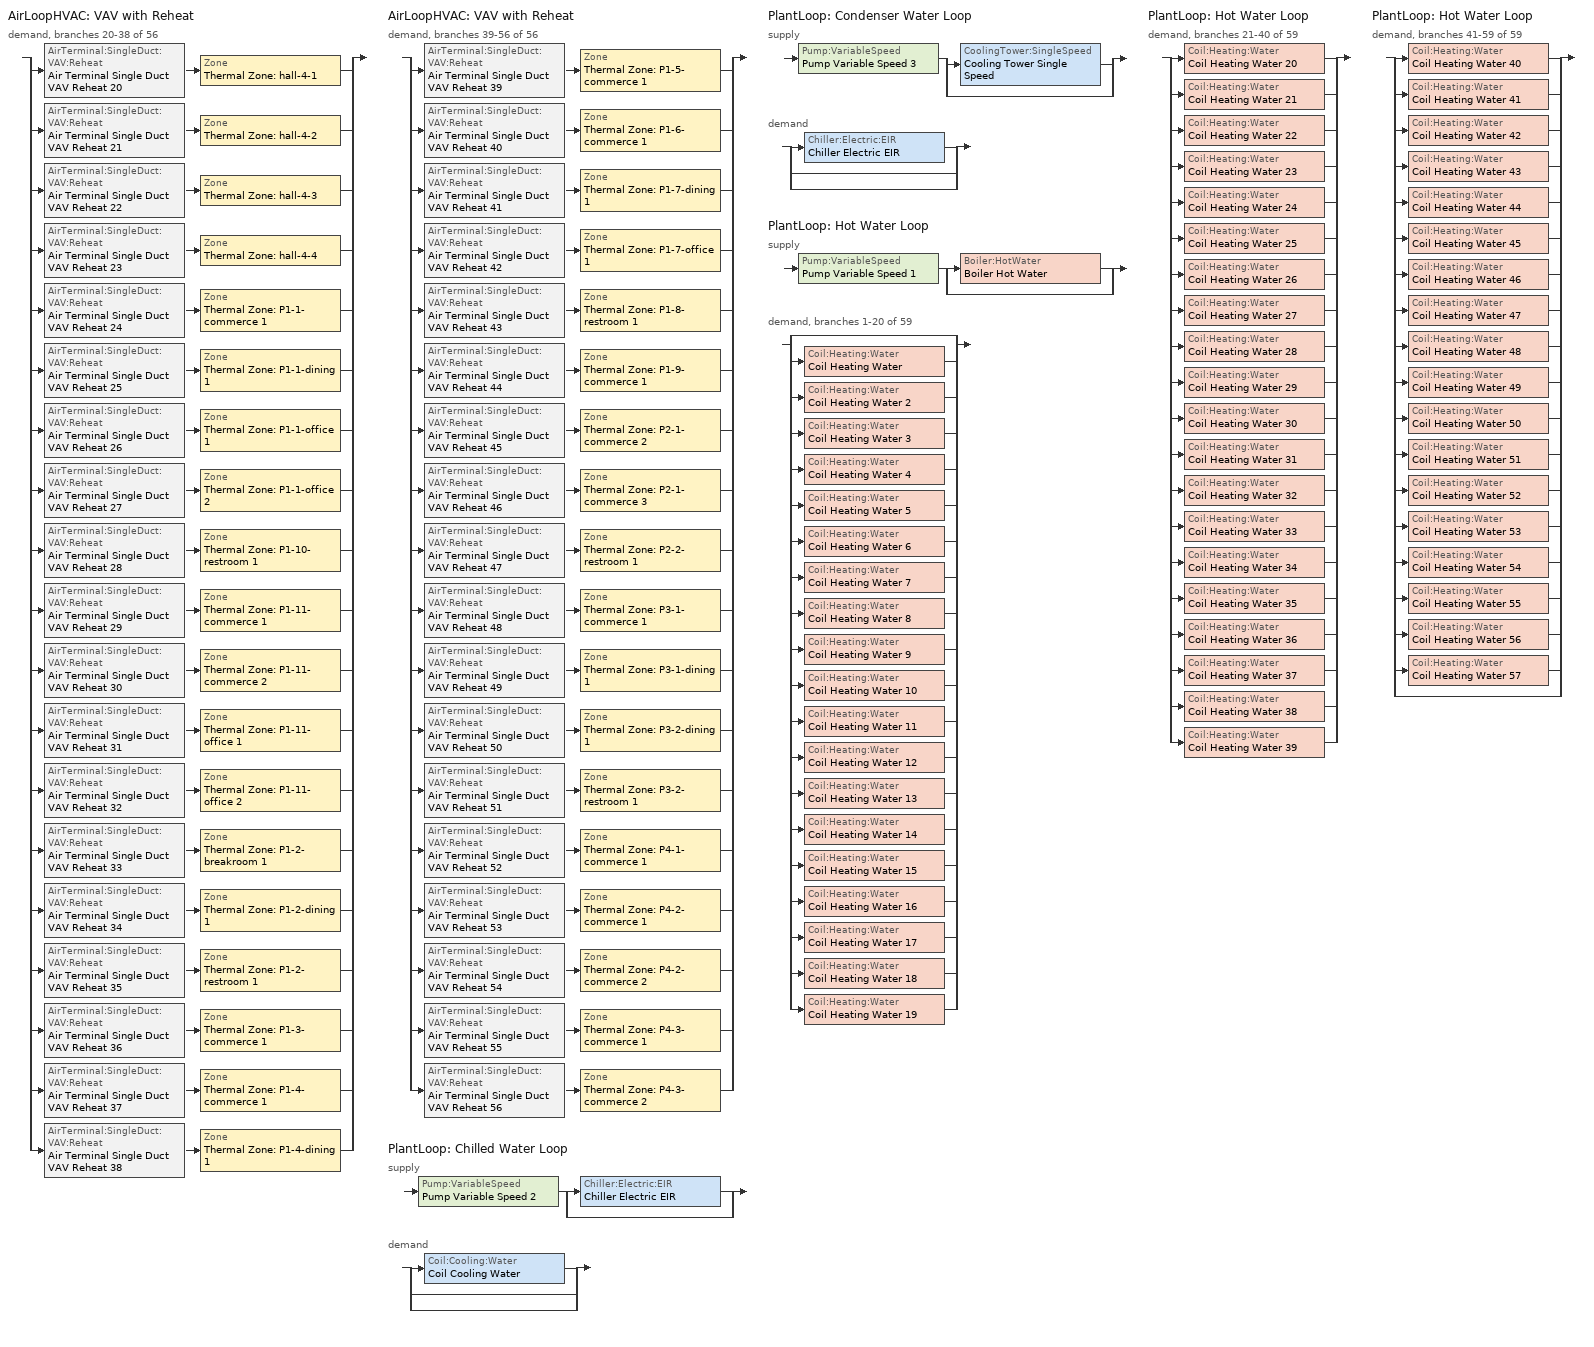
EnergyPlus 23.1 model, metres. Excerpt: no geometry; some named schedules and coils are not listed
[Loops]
AirLoopHVAC 'VAV with Reheat'
 demand, branches 20-38 of 56: split
  | AirTerminal:SingleDuct:VAV:Reheat 'Air Terminal Single Duct VAV Reheat 20' > Zone 'Thermal Zone: hall-4-1'
  | AirTerminal:SingleDuct:VAV:Reheat 'Air Terminal Single Duct VAV Reheat 21' > Zone 'Thermal Zone: hall-4-2'
  | AirTerminal:SingleDuct:VAV:Reheat 'Air Terminal Single Duct VAV Reheat 22' > Zone 'Thermal Zone: hall-4-3'
  | AirTerminal:SingleDuct:VAV:Reheat 'Air Terminal Single Duct VAV Reheat 23' > Zone 'Thermal Zone: hall-4-4'
  | AirTerminal:SingleDuct:VAV:Reheat 'Air Terminal Single Duct VAV Reheat 24' > Zone 'Thermal Zone: P1-1-commerce 1'
  | AirTerminal:SingleDuct:VAV:Reheat 'Air Terminal Single Duct VAV Reheat 25' > Zone 'Thermal Zone: P1-1-dining 1'
  | AirTerminal:SingleDuct:VAV:Reheat 'Air Terminal Single Duct VAV Reheat 26' > Zone 'Thermal Zone: P1-1-office 1'
  | AirTerminal:SingleDuct:VAV:Reheat 'Air Terminal Single Duct VAV Reheat 27' > Zone 'Thermal Zone: P1-1-office 2'
  | AirTerminal:SingleDuct:VAV:Reheat 'Air Terminal Single Duct VAV Reheat 28' > Zone 'Thermal Zone: P1-10-restroom 1'
  | AirTerminal:SingleDuct:VAV:Reheat 'Air Terminal Single Duct VAV Reheat 29' > Zone 'Thermal Zone: P1-11-commerce 1'
  | AirTerminal:SingleDuct:VAV:Reheat 'Air Terminal Single Duct VAV Reheat 30' > Zone 'Thermal Zone: P1-11-commerce 2'
  | AirTerminal:SingleDuct:VAV:Reheat 'Air Terminal Single Duct VAV Reheat 31' > Zone 'Thermal Zone: P1-11-office 1'
  | AirTerminal:SingleDuct:VAV:Reheat 'Air Terminal Single Duct VAV Reheat 32' > Zone 'Thermal Zone: P1-11-office 2'
  | AirTerminal:SingleDuct:VAV:Reheat 'Air Terminal Single Duct VAV Reheat 33' > Zone 'Thermal Zone: P1-2-breakroom 1'
  | AirTerminal:SingleDuct:VAV:Reheat 'Air Terminal Single Duct VAV Reheat 34' > Zone 'Thermal Zone: P1-2-dining 1'
  | AirTerminal:SingleDuct:VAV:Reheat 'Air Terminal Single Duct VAV Reheat 35' > Zone 'Thermal Zone: P1-2-restroom 1'
  | AirTerminal:SingleDuct:VAV:Reheat 'Air Terminal Single Duct VAV Reheat 36' > Zone 'Thermal Zone: P1-3-commerce 1'
  | AirTerminal:SingleDuct:VAV:Reheat 'Air Terminal Single Duct VAV Reheat 37' > Zone 'Thermal Zone: P1-4-commerce 1'
  | AirTerminal:SingleDuct:VAV:Reheat 'Air Terminal Single Duct VAV Reheat 38' > Zone 'Thermal Zone: P1-4-dining 1'
AirLoopHVAC 'VAV with Reheat'
 demand, branches 39-56 of 56: split
  | AirTerminal:SingleDuct:VAV:Reheat 'Air Terminal Single Duct VAV Reheat 39' > Zone 'Thermal Zone: P1-5-commerce 1'
  | AirTerminal:SingleDuct:VAV:Reheat 'Air Terminal Single Duct VAV Reheat 40' > Zone 'Thermal Zone: P1-6-commerce 1'
  | AirTerminal:SingleDuct:VAV:Reheat 'Air Terminal Single Duct VAV Reheat 41' > Zone 'Thermal Zone: P1-7-dining 1'
  | AirTerminal:SingleDuct:VAV:Reheat 'Air Terminal Single Duct VAV Reheat 42' > Zone 'Thermal Zone: P1-7-office 1'
  | AirTerminal:SingleDuct:VAV:Reheat 'Air Terminal Single Duct VAV Reheat 43' > Zone 'Thermal Zone: P1-8-restroom 1'
  | AirTerminal:SingleDuct:VAV:Reheat 'Air Terminal Single Duct VAV Reheat 44' > Zone 'Thermal Zone: P1-9-commerce 1'
  | AirTerminal:SingleDuct:VAV:Reheat 'Air Terminal Single Duct VAV Reheat 45' > Zone 'Thermal Zone: P2-1-commerce 2'
  | AirTerminal:SingleDuct:VAV:Reheat 'Air Terminal Single Duct VAV Reheat 46' > Zone 'Thermal Zone: P2-1-commerce 3'
  | AirTerminal:SingleDuct:VAV:Reheat 'Air Terminal Single Duct VAV Reheat 47' > Zone 'Thermal Zone: P2-2-restroom 1'
  | AirTerminal:SingleDuct:VAV:Reheat 'Air Terminal Single Duct VAV Reheat 48' > Zone 'Thermal Zone: P3-1-commerce 1'
  | AirTerminal:SingleDuct:VAV:Reheat 'Air Terminal Single Duct VAV Reheat 49' > Zone 'Thermal Zone: P3-1-dining 1'
  | AirTerminal:SingleDuct:VAV:Reheat 'Air Terminal Single Duct VAV Reheat 50' > Zone 'Thermal Zone: P3-2-dining 1'
  | AirTerminal:SingleDuct:VAV:Reheat 'Air Terminal Single Duct VAV Reheat 51' > Zone 'Thermal Zone: P3-2-restroom 1'
  | AirTerminal:SingleDuct:VAV:Reheat 'Air Terminal Single Duct VAV Reheat 52' > Zone 'Thermal Zone: P4-1-commerce 1'
  | AirTerminal:SingleDuct:VAV:Reheat 'Air Terminal Single Duct VAV Reheat 53' > Zone 'Thermal Zone: P4-2-commerce 1'
  | AirTerminal:SingleDuct:VAV:Reheat 'Air Terminal Single Duct VAV Reheat 54' > Zone 'Thermal Zone: P4-2-commerce 2'
  | AirTerminal:SingleDuct:VAV:Reheat 'Air Terminal Single Duct VAV Reheat 55' > Zone 'Thermal Zone: P4-3-commerce 1'
  | AirTerminal:SingleDuct:VAV:Reheat 'Air Terminal Single Duct VAV Reheat 56' > Zone 'Thermal Zone: P4-3-commerce 2'
PlantLoop 'Chilled Water Loop'
 supply: Pump:VariableSpeed 'Pump Variable Speed 2' > split
  | Chiller:Electric:EIR 'Chiller Electric EIR'
  | bypass
 demand: split
  | Coil:Cooling:Water 'Coil Cooling Water'
  | bypass
  | bypass
PlantLoop 'Condenser Water Loop'
 supply: Pump:VariableSpeed 'Pump Variable Speed 3' > split
  | CoolingTower:SingleSpeed 'Cooling Tower Single Speed'
  | bypass
 demand: split
  | Chiller:Electric:EIR 'Chiller Electric EIR'
  | bypass
  | bypass
PlantLoop 'Hot Water Loop'
 supply: Pump:VariableSpeed 'Pump Variable Speed 1' > split
  | Boiler:HotWater 'Boiler Hot Water'
  | bypass
 demand, branches 1-20 of 59: split
  | bypass
  | Coil:Heating:Water 'Coil Heating Water'
  | Coil:Heating:Water 'Coil Heating Water 2'
  | Coil:Heating:Water 'Coil Heating Water 3'
  | Coil:Heating:Water 'Coil Heating Water 4'
  | Coil:Heating:Water 'Coil Heating Water 5'
  | Coil:Heating:Water 'Coil Heating Water 6'
  | Coil:Heating:Water 'Coil Heating Water 7'
  | Coil:Heating:Water 'Coil Heating Water 8'
  | Coil:Heating:Water 'Coil Heating Water 9'
  | Coil:Heating:Water 'Coil Heating Water 10'
  | Coil:Heating:Water 'Coil Heating Water 11'
  | Coil:Heating:Water 'Coil Heating Water 12'
  | Coil:Heating:Water 'Coil Heating Water 13'
  | Coil:Heating:Water 'Coil Heating Water 14'
  | Coil:Heating:Water 'Coil Heating Water 15'
  | Coil:Heating:Water 'Coil Heating Water 16'
  | Coil:Heating:Water 'Coil Heating Water 17'
  | Coil:Heating:Water 'Coil Heating Water 18'
  | Coil:Heating:Water 'Coil Heating Water 19'
PlantLoop 'Hot Water Loop'
 demand, branches 21-40 of 59: split
  | Coil:Heating:Water 'Coil Heating Water 20'
  | Coil:Heating:Water 'Coil Heating Water 21'
  | Coil:Heating:Water 'Coil Heating Water 22'
  | Coil:Heating:Water 'Coil Heating Water 23'
  | Coil:Heating:Water 'Coil Heating Water 24'
  | Coil:Heating:Water 'Coil Heating Water 25'
  | Coil:Heating:Water 'Coil Heating Water 26'
  | Coil:Heating:Water 'Coil Heating Water 27'
  | Coil:Heating:Water 'Coil Heating Water 28'
  | Coil:Heating:Water 'Coil Heating Water 29'
  | Coil:Heating:Water 'Coil Heating Water 30'
  | Coil:Heating:Water 'Coil Heating Water 31'
  | Coil:Heating:Water 'Coil Heating Water 32'
  | Coil:Heating:Water 'Coil Heating Water 33'
  | Coil:Heating:Water 'Coil Heating Water 34'
  | Coil:Heating:Water 'Coil Heating Water 35'
  | Coil:Heating:Water 'Coil Heating Water 36'
  | Coil:Heating:Water 'Coil Heating Water 37'
  | Coil:Heating:Water 'Coil Heating Water 38'
  | Coil:Heating:Water 'Coil Heating Water 39'
PlantLoop 'Hot Water Loop'
 demand, branches 41-59 of 59: split
  | Coil:Heating:Water 'Coil Heating Water 40'
  | Coil:Heating:Water 'Coil Heating Water 41'
  | Coil:Heating:Water 'Coil Heating Water 42'
  | Coil:Heating:Water 'Coil Heating Water 43'
  | Coil:Heating:Water 'Coil Heating Water 44'
  | Coil:Heating:Water 'Coil Heating Water 45'
  | Coil:Heating:Water 'Coil Heating Water 46'
  | Coil:Heating:Water 'Coil Heating Water 47'
  | Coil:Heating:Water 'Coil Heating Water 48'
  | Coil:Heating:Water 'Coil Heating Water 49'
  | Coil:Heating:Water 'Coil Heating Water 50'
  | Coil:Heating:Water 'Coil Heating Water 51'
  | Coil:Heating:Water 'Coil Heating Water 52'
  | Coil:Heating:Water 'Coil Heating Water 53'
  | Coil:Heating:Water 'Coil Heating Water 54'
  | Coil:Heating:Water 'Coil Heating Water 55'
  | Coil:Heating:Water 'Coil Heating Water 56'
  | Coil:Heating:Water 'Coil Heating Water 57'
  | bypass
[AirTerminal:SingleDuct:VAV:Reheat] Availability schedule=Always On Discrete; Constant minimum air flow fraction=0.3; Convergence tolerance=0.001; Damper heating action=Normal; Fixed minimum air flow rate=0; Maximum air flow rate=Autosize; Maximum flow fraction during reheat=Autosize; Maximum flow per zone floor area during reheat=Autosize; Maximum hot water or steam flow rate=Autosize; Maximum reheat air temperature=35; Minimum hot water or steam flow rate=0; Zone minimum air flow input method=Constant
Name | Reheat coil
Air Terminal Single Duct VAV Reheat 20 | Coil Heating Water 21
Air Terminal Single Duct VAV Reheat 21 | Coil Heating Water 22
Air Terminal Single Duct VAV Reheat 22 | Coil Heating Water 23
Air Terminal Single Duct VAV Reheat 23 | Coil Heating Water 24
Air Terminal Single Duct VAV Reheat 24 | Coil Heating Water 25
Air Terminal Single Duct VAV Reheat 25 | Coil Heating Water 26
Air Terminal Single Duct VAV Reheat 26 | Coil Heating Water 27
Air Terminal Single Duct VAV Reheat 27 | Coil Heating Water 28
Air Terminal Single Duct VAV Reheat 28 | Coil Heating Water 29
Air Terminal Single Duct VAV Reheat 29 | Coil Heating Water 30
Air Terminal Single Duct VAV Reheat 30 | Coil Heating Water 31
Air Terminal Single Duct VAV Reheat 31 | Coil Heating Water 32
Air Terminal Single Duct VAV Reheat 32 | Coil Heating Water 33
Air Terminal Single Duct VAV Reheat 33 | Coil Heating Water 34
Air Terminal Single Duct VAV Reheat 34 | Coil Heating Water 35
Air Terminal Single Duct VAV Reheat 35 | Coil Heating Water 36
Air Terminal Single Duct VAV Reheat 36 | Coil Heating Water 37
Air Terminal Single Duct VAV Reheat 37 | Coil Heating Water 38
Air Terminal Single Duct VAV Reheat 38 | Coil Heating Water 39
Air Terminal Single Duct VAV Reheat 39 | Coil Heating Water 40
Air Terminal Single Duct VAV Reheat 40 | Coil Heating Water 41
Air Terminal Single Duct VAV Reheat 41 | Coil Heating Water 42
Air Terminal Single Duct VAV Reheat 42 | Coil Heating Water 43
Air Terminal Single Duct VAV Reheat 43 | Coil Heating Water 44
Air Terminal Single Duct VAV Reheat 44 | Coil Heating Water 45
Air Terminal Single Duct VAV Reheat 45 | Coil Heating Water 46
Air Terminal Single Duct VAV Reheat 46 | Coil Heating Water 47
Air Terminal Single Duct VAV Reheat 47 | Coil Heating Water 48
Air Terminal Single Duct VAV Reheat 48 | Coil Heating Water 49
Air Terminal Single Duct VAV Reheat 49 | Coil Heating Water 50
Air Terminal Single Duct VAV Reheat 50 | Coil Heating Water 51
Air Terminal Single Duct VAV Reheat 51 | Coil Heating Water 52
Air Terminal Single Duct VAV Reheat 52 | Coil Heating Water 53
Air Terminal Single Duct VAV Reheat 53 | Coil Heating Water 54
Air Terminal Single Duct VAV Reheat 54 | Coil Heating Water 55
Air Terminal Single Duct VAV Reheat 55 | Coil Heating Water 56
Air Terminal Single Duct VAV Reheat 56 | Coil Heating Water 57
[Boiler:HotWater]
Boiler Hot Water: Boiler flow mode=ConstantFlow; Design water flow rate=Autosize; Efficiency curve temperature evaluation variable=LeavingBoiler; End use subcategory=General; Fuel type=Electricity; Maximum part load ratio=1; Minimum part load ratio=0; Nominal capacity=Autosize; Nominal thermal efficiency=0.8; Normalized boiler efficiency curve=Boiler Efficiency; Optimum part load ratio=1; Parasitic electric load=0; Sizing factor=1; Water outlet upper temperature limit=99
[Chiller:Electric:EIR]
Chiller Electric EIR: Basin heater capacity=0; Basin heater setpoint temperature=10; Chiller flow mode=NotModulated; Condenser fan power ratio=0; Condenser heat recovery relative capacity fraction=1; Condenser type=WaterCooled; Cooling capacity function of temperature curve=Curve Biquadratic 1; Electric input to cooling output ratio function of part load ratio curve=Curve Quadratic 1; Electric input to cooling output ratio function of temperature curve=Curve Biquadratic 2; End use subcategory=General; Fraction of compressor electric consumption rejected by condenser=1; Leaving chilled water lower temperature limit=2; Maximum part load ratio=1; Minimum part load ratio=0.1; Minimum unloading ratio=0.2; Optimum part load ratio=1; Reference capacity=Autosize; Reference chilled water flow rate=Autosize; Reference condenser fluid flow rate=Autosize; Reference cop=5.5; Reference entering condenser fluid temperature=29.4; Reference leaving chilled water temperature=6.67; Sizing factor=1
[Coil:Heating:Water] Availability schedule=Always On Discrete; Maximum water flow rate=Autosize; Performance input method=UFactorTimesAreaAndDesignWaterFlowRate; Rated capacity=Autosize; Rated inlet air temperature=16.6; Rated inlet water temperature=82.2; Rated outlet air temperature=32.2; Rated outlet water temperature=71.1; Rated ratio for air and water convection=0.5; U factor times area value=Autosize
Coil Heating Water 2; Coil Heating Water 3; Coil Heating Water 4; Coil Heating Water 5; Coil Heating Water 6; Coil Heating Water 7; Coil Heating Water 8; Coil Heating Water 9; Coil Heating Water 10; Coil Heating Water 11; Coil Heating Water 12; Coil Heating Water 13; Coil Heating Water 14; Coil Heating Water 15; Coil Heating Water 16; Coil Heating Water 17; Coil Heating Water 18; Coil Heating Water 19; Coil Heating Water 20; Coil Heating Water 21; Coil Heating Water 22; Coil Heating Water 23; Coil Heating Water 24; Coil Heating Water 25; Coil Heating Water 26; Coil Heating Water 27; Coil Heating Water 28; Coil Heating Water 29; Coil Heating Water 30; Coil Heating Water 31; Coil Heating Water 32; Coil Heating Water 33; Coil Heating Water 34; Coil Heating Water 35; Coil Heating Water 36; Coil Heating Water 37; Coil Heating Water 38; Coil Heating Water 39; Coil Heating Water 40; Coil Heating Water 41; Coil Heating Water 42; Coil Heating Water 43; Coil Heating Water 44; Coil Heating Water 45; Coil Heating Water 46; Coil Heating Water 47; Coil Heating Water 48; Coil Heating Water 49; Coil Heating Water 50; Coil Heating Water 51; Coil Heating Water 52; Coil Heating Water 53; Coil Heating Water 54; Coil Heating Water 55; Coil Heating Water 56; Coil Heating Water 57
[CoolingTower:SingleSpeed]
Cooling Tower Single Speed: Basin heater capacity=0; Basin heater setpoint temperature=2; Blowdown calculation mode=ConcentrationRatio; Blowdown concentration ratio=3; Capacity control=FanCycling; Cell control=MinimalCell; Cell maximum water flow rate fraction=2.5; Cell minimum water flow rate fraction=0.33; Design air flow rate=Autosize; Design approach temperature=Autosize; Design fan power=Autosize; Design inlet air dry bulb temperature=35; Design inlet air wet bulb temperature=25.6; Design range temperature=Autosize; Design u factor times area value=Autosize; Design water flow rate=Autosize; Drift loss percent=0.008; End use subcategory=General; Evaporation loss factor=0.2; Evaporation loss mode=LossFactor; Free convection capacity=0; Free convection nominal capacity sizing factor=0.1; Free convection regime air flow rate=Autocalculate; Free convection regime air flow rate sizing factor=0.1; Free convection regime u factor times area value=Autocalculate; Free convection u factor times area value sizing factor=0.1; Heat rejection capacity and nominal capacity sizing ratio=1.25; Number of cells=1; Performance input method=UFactorTimesAreaAndDesignWaterFlowRate; Sizing factor=1
[DesignSpecification:OutdoorAir] Outdoor air flow air changes per hour=0; Outdoor air flow per zone=0; Outdoor air method=Sum
Name | Outdoor air flow per person | Outdoor air flow per zone floor area
189.1-2009 - Office - ClosedOffice - CZ4-8 Ventilation; 189.1-2009 - Office - WholeBuilding - Lg Office - CZ4-8 Ventilation | 0.00943895 | 0
189.1-2009 - Office - Restroom - CZ4-8 Ventilation | 0 | 0.0048768
Office Dining Ventilation | 0.00707921 | 0
Retail Retail Ventilation | 0 | 0.001524
[DesignSpecification:OutdoorAir:SpaceList]
Name | Space design specification outdoor air object name 1 | Space name 1
Thermal Zone: P1-1-commerce 1 DSOA Space List | Retail Retail Ventilation | P1-1-commerce 1
Thermal Zone: P1-1-dining 1 DSOA Space List | Office Dining Ventilation | P1-1-dining 1
Thermal Zone: P1-1-office 1 DSOA Space List | 189.1-2009 - Office - ClosedOffice - CZ4-8 Ventilation | P1-1-office 1
Thermal Zone: P1-1-office 2 DSOA Space List | 189.1-2009 - Office - ClosedOffice - CZ4-8 Ventilation | P1-1-office 2
Thermal Zone: P1-2-breakroom 1 DSOA Space List | 189.1-2009 - Office - WholeBuilding - Lg Office - CZ4-8 Ventilation | P1-2-breakroom 1
Thermal Zone: P1-2-dining 1 DSOA Space List | Office Dining Ventilation | P1-2-dining 1
Thermal Zone: P1-2-restroom 1 DSOA Space List | 189.1-2009 - Office - Restroom - CZ4-8 Ventilation | P1-2-restroom 1
Thermal Zone: P1-3-commerce 1 DSOA Space List | Retail Retail Ventilation | P1-3-commerce 1
Thermal Zone: P1-4-commerce 1 DSOA Space List | Retail Retail Ventilation | P1-4-commerce 1
Thermal Zone: P1-4-dining 1 DSOA Space List | Office Dining Ventilation | P1-4-dining 1
Thermal Zone: P1-5-commerce 1 DSOA Space List | Retail Retail Ventilation | P1-5-commerce 1
Thermal Zone: P1-6-commerce 1 DSOA Space List | Retail Retail Ventilation | P1-6-commerce 1
Thermal Zone: P1-7-dining 1 DSOA Space List | Office Dining Ventilation | P1-7-dining 1
Thermal Zone: P1-7-office 1 DSOA Space List | 189.1-2009 - Office - ClosedOffice - CZ4-8 Ventilation | P1-7-office 1
Thermal Zone: P1-8-restroom 1 DSOA Space List | 189.1-2009 - Office - Restroom - CZ4-8 Ventilation | P1-8-restroom 1
Thermal Zone: P1-9-commerce 1 DSOA Space List | Retail Retail Ventilation | P1-9-commerce 1
Thermal Zone: P1-10-restroom 1 DSOA Space List | 189.1-2009 - Office - Restroom - CZ4-8 Ventilation | P1-10-restroom 1
Thermal Zone: P1-11-commerce 1 DSOA Space List | Retail Retail Ventilation | P1-11-commerce 1
Thermal Zone: P1-11-commerce 2 DSOA Space List | Retail Retail Ventilation | P1-11-commerce 2
Thermal Zone: P1-11-office 1 DSOA Space List | 189.1-2009 - Office - ClosedOffice - CZ4-8 Ventilation | P1-11-office 1
Thermal Zone: P1-11-office 2 DSOA Space List | 189.1-2009 - Office - ClosedOffice - CZ4-8 Ventilation | P1-11-office 2
Thermal Zone: P2-1-commerce 2 DSOA Space List | Retail Retail Ventilation | P2-1-commerce 2
Thermal Zone: P2-1-commerce 3 DSOA Space List | Retail Retail Ventilation | P2-1-commerce 3
Thermal Zone: P2-2-restroom 1 DSOA Space List | 189.1-2009 - Office - Restroom - CZ4-8 Ventilation | P2-2-restroom 1
Thermal Zone: P3-1-commerce 1 DSOA Space List | Retail Retail Ventilation | P3-1-commerce 1
Thermal Zone: P3-1-dining 1 DSOA Space List | Office Dining Ventilation | P3-1-dining 1
Thermal Zone: P3-2-dining 1 DSOA Space List | Office Dining Ventilation | P3-2-dining 1
Thermal Zone: P3-2-restroom 1 DSOA Space List | 189.1-2009 - Office - Restroom - CZ4-8 Ventilation | P3-2-restroom 1
Thermal Zone: P4-1-commerce 1 DSOA Space List | Retail Retail Ventilation | P4-1-commerce 1
Thermal Zone: P4-2-commerce 1 DSOA Space List | Retail Retail Ventilation | P4-2-commerce 1
Thermal Zone: P4-2-commerce 2 DSOA Space List | Retail Retail Ventilation | P4-2-commerce 2
Thermal Zone: P4-3-commerce 1 DSOA Space List | Retail Retail Ventilation | P4-3-commerce 1
Thermal Zone: P4-3-commerce 2 DSOA Space List | Retail Retail Ventilation | P4-3-commerce 2
Thermal Zone: hall-4-1 DSOA Space List | 189.1-2009 - Office - WholeBuilding - Lg Office - CZ4-8 Ventilation | hall-4-1
Thermal Zone: hall-4-2 DSOA Space List | 189.1-2009 - Office - WholeBuilding - Lg Office - CZ4-8 Ventilation | hall-4-2
Thermal Zone: hall-4-3 DSOA Space List | 189.1-2009 - Office - WholeBuilding - Lg Office - CZ4-8 Ventilation | hall-4-3
Thermal Zone: hall-4-4 DSOA Space List | 189.1-2009 - Office - WholeBuilding - Lg Office - CZ4-8 Ventilation | hall-4-4
[DesignSpecification:ZoneAirDistribution] Minimum zone ventilation efficiency=0.8; Zone air distribution effectiveness in cooling mode=0.8; Zone air distribution effectiveness in heating mode=0.8; Zone secondary recirculation fraction=0
Thermal Zone: P1-1-commerce 1 Design Spec Zone Air Dist; Thermal Zone: P1-1-dining 1 Design Spec Zone Air Dist; Thermal Zone: P1-1-office 1 Design Spec Zone Air Dist; Thermal Zone: P1-1-office 2 Design Spec Zone Air Dist; Thermal Zone: P1-2-breakroom 1 Design Spec Zone Air Dist; Thermal Zone: P1-2-dining 1 Design Spec Zone Air Dist; Thermal Zone: P1-2-restroom 1 Design Spec Zone Air Dist; Thermal Zone: P1-3-commerce 1 Design Spec Zone Air Dist; Thermal Zone: P1-4-commerce 1 Design Spec Zone Air Dist; Thermal Zone: P1-4-dining 1 Design Spec Zone Air Dist; Thermal Zone: P1-5-commerce 1 Design Spec Zone Air Dist; Thermal Zone: P1-6-commerce 1 Design Spec Zone Air Dist; Thermal Zone: P1-7-dining 1 Design Spec Zone Air Dist; Thermal Zone: P1-7-office 1 Design Spec Zone Air Dist; Thermal Zone: P1-8-restroom 1 Design Spec Zone Air Dist; Thermal Zone: P1-9-commerce 1 Design Spec Zone Air Dist; Thermal Zone: P1-10-restroom 1 Design Spec Zone Air Dist; Thermal Zone: P1-11-commerce 1 Design Spec Zone Air Dist; Thermal Zone: P1-11-commerce 2 Design Spec Zone Air Dist; Thermal Zone: P1-11-office 1 Design Spec Zone Air Dist; Thermal Zone: P1-11-office 2 Design Spec Zone Air Dist; Thermal Zone: P2-1-commerce 2 Design Spec Zone Air Dist; Thermal Zone: P2-1-commerce 3 Design Spec Zone Air Dist; Thermal Zone: P2-2-restroom 1 Design Spec Zone Air Dist; Thermal Zone: P3-1-commerce 1 Design Spec Zone Air Dist; Thermal Zone: P3-1-dining 1 Design Spec Zone Air Dist; Thermal Zone: P3-2-dining 1 Design Spec Zone Air Dist; Thermal Zone: P3-2-restroom 1 Design Spec Zone Air Dist; Thermal Zone: P4-1-commerce 1 Design Spec Zone Air Dist; Thermal Zone: P4-2-commerce 1 Design Spec Zone Air Dist; Thermal Zone: P4-2-commerce 2 Design Spec Zone Air Dist; Thermal Zone: P4-3-commerce 1 Design Spec Zone Air Dist; Thermal Zone: P4-3-commerce 2 Design Spec Zone Air Dist; Thermal Zone: hall-4-1 Design Spec Zone Air Dist; Thermal Zone: hall-4-2 Design Spec Zone Air Dist; Thermal Zone: hall-4-3 Design Spec Zone Air Dist; Thermal Zone: hall-4-4 Design Spec Zone Air Dist
[PlantEquipmentList]
Chilled Water Loop Cooling Equipment List: Chiller Electric EIR, Chiller:Electric:EIR
Condenser Water Loop Cooling Equipment List: Cooling Tower Single Speed, CoolingTower:SingleSpeed
Hot Water Loop Heating Equipment List: Boiler Hot Water, Boiler:HotWater
[PlantEquipmentOperation:CoolingLoad] Load range 1 lower limit=0; Load range 1 upper limit=1000000000
Name | Range 1 equipment list
Chilled Water Loop Cooling Operation Scheme | Chilled Water Loop Cooling Equipment List
Condenser Water Loop Cooling Operation Scheme | Condenser Water Loop Cooling Equipment List
[PlantEquipmentOperation:HeatingLoad]
Hot Water Loop Heating Operation Scheme: Load range 1 lower limit=0; Load range 1 upper limit=1000000000; Range 1 equipment list=Hot Water Loop Heating Equipment List
[PlantEquipmentOperationSchemes] Control scheme 1 schedule=Always On Discrete
Name | Control scheme 1
Chilled Water Loop Operation Schemes | Chilled Water Loop Cooling Operation Scheme
Condenser Water Loop Operation Schemes | Condenser Water Loop Cooling Operation Scheme
Hot Water Loop Operation Schemes | Hot Water Loop Heating Operation Scheme
[PlantLoop] Common pipe simulation=None; Fluid type=Water; Load distribution scheme=Optimal; Maximum loop flow rate=Autosize; Maximum loop temperature=100; Minimum loop flow rate=0; Minimum loop temperature=0; Plant loop demand calculation scheme=SingleSetpoint; Plant loop volume=Autocalculate
Name | Plant equipment operation scheme
Chilled Water Loop | Chilled Water Loop Operation Schemes
Condenser Water Loop | Condenser Water Loop Operation Schemes
Hot Water Loop | Hot Water Loop Operation Schemes
[Pump:VariableSpeed] Design electric power per unit flow rate=348701.1; Design maximum flow rate=Autosize; Design minimum flow rate=0; Design minimum flow rate fraction=0; Design power consumption=Autosize; Design power sizing method=PowerPerFlowPerPressure; Design pump head=179352; Design shaft power per unit flow rate per unit head=1.28205; End use subcategory=General; Fraction of motor inefficiencies to fluid stream=0; Motor efficiency=0.9; Pump control type=Intermittent; Skin loss radiative fraction=0.5; Coefficient 1 of the part load performance curve=0; Coefficient 2 of the part load performance curve=1; Coefficient 3 of the part load performance curve=0; Coefficient 4 of the part load performance curve=0
Pump Variable Speed 1; Pump Variable Speed 2; Pump Variable Speed 3
[SetpointManager:FollowOutdoorAirTemperature]
Setpoint Manager Follow Outdoor Air Temperature 1: Control variable=Temperature; Maximum setpoint temperature=80; Minimum setpoint temperature=6; Offset temperature difference=1.5; Reference temperature type=OutdoorAirWetBulb
[SetpointManager:Scheduled] Control variable=Temperature
Name | Schedule
Setpoint Manager Scheduled 2 | Hot_Water_Temperature 10
Setpoint Manager Scheduled 3 | Chilled_Water_Temperature
[Sizing:Plant] Coincident sizing factor mode=None; Sizing option=NonCoincident; Zone timesteps in averaging window=1
Name | Design loop exit temperature | Loop design temperature difference | Loop type
Chilled Water Loop | 7.22 | 6.67 | Cooling
Condenser Water Loop | 29.4 | 5.6 | Condenser
Hot Water Loop | 82 | 11 | Heating
[Sizing:Zone] Account for dedicated outdoor air system=No; Cooling design air flow method=DesignDay; Cooling design air flow rate=0; Cooling minimum air flow=0; Cooling minimum air flow fraction=0; Cooling minimum air flow per zone floor area=0.000762; Heating design air flow method=DesignDay; Heating design air flow rate=0; Heating maximum air flow=0.141576; Heating maximum air flow fraction=0.3; Heating maximum air flow per zone floor area=0.002032; Zone cooling design supply air humidity ratio=0.0085; Zone cooling design supply air humidity ratio difference=0.005; Zone cooling design supply air temperature=14; Zone cooling design supply air temperature difference=11.11; Zone cooling design supply air temperature input method=SupplyAirTemperature; Zone heating design supply air humidity ratio=0.008; Zone heating design supply air temperature=40; Zone heating design supply air temperature difference=11.11; Zone heating design supply air temperature input method=SupplyAirTemperature; Zone humidification design supply air humidity ratio difference=0.005; Zone latent cooling design supply air humidity ratio input method=HumidityRatioDifference; Zone latent heating design supply air humidity ratio input method=HumidityRatioDifference; Zone load sizing method=Sensible Load Only No Latent Load
Name | Design specification outdoor air object | Design specification zone air distribution object
Thermal Zone: hall-4-1 | Thermal Zone: hall-4-1 DSOA Space List | Thermal Zone: hall-4-1 Design Spec Zone Air Dist
Thermal Zone: hall-4-2 | Thermal Zone: hall-4-2 DSOA Space List | Thermal Zone: hall-4-2 Design Spec Zone Air Dist
Thermal Zone: hall-4-3 | Thermal Zone: hall-4-3 DSOA Space List | Thermal Zone: hall-4-3 Design Spec Zone Air Dist
Thermal Zone: hall-4-4 | Thermal Zone: hall-4-4 DSOA Space List | Thermal Zone: hall-4-4 Design Spec Zone Air Dist
Thermal Zone: P1-1-commerce 1 | Thermal Zone: P1-1-commerce 1 DSOA Space List | Thermal Zone: P1-1-commerce 1 Design Spec Zone Air Dist
Thermal Zone: P1-1-dining 1 | Thermal Zone: P1-1-dining 1 DSOA Space List | Thermal Zone: P1-1-dining 1 Design Spec Zone Air Dist
Thermal Zone: P1-1-office 1 | Thermal Zone: P1-1-office 1 DSOA Space List | Thermal Zone: P1-1-office 1 Design Spec Zone Air Dist
Thermal Zone: P1-1-office 2 | Thermal Zone: P1-1-office 2 DSOA Space List | Thermal Zone: P1-1-office 2 Design Spec Zone Air Dist
Thermal Zone: P1-10-restroom 1 | Thermal Zone: P1-10-restroom 1 DSOA Space List | Thermal Zone: P1-10-restroom 1 Design Spec Zone Air Dist
Thermal Zone: P1-11-commerce 1 | Thermal Zone: P1-11-commerce 1 DSOA Space List | Thermal Zone: P1-11-commerce 1 Design Spec Zone Air Dist
Thermal Zone: P1-11-commerce 2 | Thermal Zone: P1-11-commerce 2 DSOA Space List | Thermal Zone: P1-11-commerce 2 Design Spec Zone Air Dist
Thermal Zone: P1-11-office 1 | Thermal Zone: P1-11-office 1 DSOA Space List | Thermal Zone: P1-11-office 1 Design Spec Zone Air Dist
Thermal Zone: P1-11-office 2 | Thermal Zone: P1-11-office 2 DSOA Space List | Thermal Zone: P1-11-office 2 Design Spec Zone Air Dist
Thermal Zone: P1-2-breakroom 1 | Thermal Zone: P1-2-breakroom 1 DSOA Space List | Thermal Zone: P1-2-breakroom 1 Design Spec Zone Air Dist
Thermal Zone: P1-2-dining 1 | Thermal Zone: P1-2-dining 1 DSOA Space List | Thermal Zone: P1-2-dining 1 Design Spec Zone Air Dist
Thermal Zone: P1-2-restroom 1 | Thermal Zone: P1-2-restroom 1 DSOA Space List | Thermal Zone: P1-2-restroom 1 Design Spec Zone Air Dist
Thermal Zone: P1-3-commerce 1 | Thermal Zone: P1-3-commerce 1 DSOA Space List | Thermal Zone: P1-3-commerce 1 Design Spec Zone Air Dist
Thermal Zone: P1-4-commerce 1 | Thermal Zone: P1-4-commerce 1 DSOA Space List | Thermal Zone: P1-4-commerce 1 Design Spec Zone Air Dist
Thermal Zone: P1-4-dining 1 | Thermal Zone: P1-4-dining 1 DSOA Space List | Thermal Zone: P1-4-dining 1 Design Spec Zone Air Dist
Thermal Zone: P1-5-commerce 1 | Thermal Zone: P1-5-commerce 1 DSOA Space List | Thermal Zone: P1-5-commerce 1 Design Spec Zone Air Dist
Thermal Zone: P1-6-commerce 1 | Thermal Zone: P1-6-commerce 1 DSOA Space List | Thermal Zone: P1-6-commerce 1 Design Spec Zone Air Dist
Thermal Zone: P1-7-dining 1 | Thermal Zone: P1-7-dining 1 DSOA Space List | Thermal Zone: P1-7-dining 1 Design Spec Zone Air Dist
Thermal Zone: P1-7-office 1 | Thermal Zone: P1-7-office 1 DSOA Space List | Thermal Zone: P1-7-office 1 Design Spec Zone Air Dist
Thermal Zone: P1-8-restroom 1 | Thermal Zone: P1-8-restroom 1 DSOA Space List | Thermal Zone: P1-8-restroom 1 Design Spec Zone Air Dist
Thermal Zone: P1-9-commerce 1 | Thermal Zone: P1-9-commerce 1 DSOA Space List | Thermal Zone: P1-9-commerce 1 Design Spec Zone Air Dist
Thermal Zone: P2-1-commerce 2 | Thermal Zone: P2-1-commerce 2 DSOA Space List | Thermal Zone: P2-1-commerce 2 Design Spec Zone Air Dist
Thermal Zone: P2-1-commerce 3 | Thermal Zone: P2-1-commerce 3 DSOA Space List | Thermal Zone: P2-1-commerce 3 Design Spec Zone Air Dist
Thermal Zone: P2-2-restroom 1 | Thermal Zone: P2-2-restroom 1 DSOA Space List | Thermal Zone: P2-2-restroom 1 Design Spec Zone Air Dist
Thermal Zone: P3-1-commerce 1 | Thermal Zone: P3-1-commerce 1 DSOA Space List | Thermal Zone: P3-1-commerce 1 Design Spec Zone Air Dist
Thermal Zone: P3-1-dining 1 | Thermal Zone: P3-1-dining 1 DSOA Space List | Thermal Zone: P3-1-dining 1 Design Spec Zone Air Dist
Thermal Zone: P3-2-dining 1 | Thermal Zone: P3-2-dining 1 DSOA Space List | Thermal Zone: P3-2-dining 1 Design Spec Zone Air Dist
Thermal Zone: P3-2-restroom 1 | Thermal Zone: P3-2-restroom 1 DSOA Space List | Thermal Zone: P3-2-restroom 1 Design Spec Zone Air Dist
Thermal Zone: P4-1-commerce 1 | Thermal Zone: P4-1-commerce 1 DSOA Space List | Thermal Zone: P4-1-commerce 1 Design Spec Zone Air Dist
Thermal Zone: P4-2-commerce 1 | Thermal Zone: P4-2-commerce 1 DSOA Space List | Thermal Zone: P4-2-commerce 1 Design Spec Zone Air Dist
Thermal Zone: P4-2-commerce 2 | Thermal Zone: P4-2-commerce 2 DSOA Space List | Thermal Zone: P4-2-commerce 2 Design Spec Zone Air Dist
Thermal Zone: P4-3-commerce 1 | Thermal Zone: P4-3-commerce 1 DSOA Space List | Thermal Zone: P4-3-commerce 1 Design Spec Zone Air Dist
Thermal Zone: P4-3-commerce 2 | Thermal Zone: P4-3-commerce 2 DSOA Space List | Thermal Zone: P4-3-commerce 2 Design Spec Zone Air Dist
[ThermostatSetpoint:DualSetpoint] Cooling setpoint temperature schedule=Setpoint Clg; Heating setpoint temperature schedule=Setpoint Htg
Thermostat Setpoint Dual Setpoint 4; Thermostat Setpoint Dual Setpoint 5; Thermostat Setpoint Dual Setpoint 6; Thermostat Setpoint Dual Setpoint 7; Thermostat Setpoint Dual Setpoint 9; Thermostat Setpoint Dual Setpoint 10; Thermostat Setpoint Dual Setpoint 11; Thermostat Setpoint Dual Setpoint 12; Thermostat Setpoint Dual Setpoint 13; Thermostat Setpoint Dual Setpoint 14; Thermostat Setpoint Dual Setpoint 15; Thermostat Setpoint Dual Setpoint 16; Thermostat Setpoint Dual Setpoint 18; Thermostat Setpoint Dual Setpoint 19; Thermostat Setpoint Dual Setpoint 20; Thermostat Setpoint Dual Setpoint 21; Thermostat Setpoint Dual Setpoint 22; Thermostat Setpoint Dual Setpoint 23; Thermostat Setpoint Dual Setpoint 25; Thermostat Setpoint Dual Setpoint 26; Thermostat Setpoint Dual Setpoint 29; Thermostat Setpoint Dual Setpoint 30; Thermostat Setpoint Dual Setpoint 32; Thermostat Setpoint Dual Setpoint 34; Thermostat Setpoint Dual Setpoint 35; Thermostat Setpoint Dual Setpoint 36; Thermostat Setpoint Dual Setpoint 37; Thermostat Setpoint Dual Setpoint 38; Thermostat Setpoint Dual Setpoint 40; Thermostat Setpoint Dual Setpoint 42; Thermostat Setpoint Dual Setpoint 43; Thermostat Setpoint Dual Setpoint 44; Thermostat Setpoint Dual Setpoint 45; Thermostat Setpoint Dual Setpoint 47; Thermostat Setpoint Dual Setpoint 51; Thermostat Setpoint Dual Setpoint 53; Thermostat Setpoint Dual Setpoint 56
[ZoneControl:Thermostat] Temperature difference between cutout and setpoint=0
Name | Zone or zonelist | Control 1 | Control type schedule
Thermal Zone: P1-1-commerce 1 Thermostat | Thermal Zone: P1-1-commerce 1 | Thermostat Setpoint Dual Setpoint 10 | Thermal Zone: P1-1-commerce 1 Thermostat Schedule
Thermal Zone: P1-1-dining 1 Thermostat | Thermal Zone: P1-1-dining 1 | Thermostat Setpoint Dual Setpoint 51 | Thermal Zone: P1-1-dining 1 Thermostat Schedule
Thermal Zone: P1-1-office 1 Thermostat | Thermal Zone: P1-1-office 1 | Thermostat Setpoint Dual Setpoint 32 | Thermal Zone: P1-1-office 1 Thermostat Schedule
Thermal Zone: P1-1-office 2 Thermostat | Thermal Zone: P1-1-office 2 | Thermostat Setpoint Dual Setpoint 11 | Thermal Zone: P1-1-office 2 Thermostat Schedule
Thermal Zone: P1-2-breakroom 1 Thermostat | Thermal Zone: P1-2-breakroom 1 | Thermostat Setpoint Dual Setpoint 22 | Thermal Zone: P1-2-breakroom 1 Thermostat Schedule
Thermal Zone: P1-2-dining 1 Thermostat | Thermal Zone: P1-2-dining 1 | Thermostat Setpoint Dual Setpoint 21 | Thermal Zone: P1-2-dining 1 Thermostat Schedule
Thermal Zone: P1-2-restroom 1 Thermostat | Thermal Zone: P1-2-restroom 1 | Thermostat Setpoint Dual Setpoint 23 | Thermal Zone: P1-2-restroom 1 Thermostat Schedule
Thermal Zone: P1-3-commerce 1 Thermostat | Thermal Zone: P1-3-commerce 1 | Thermostat Setpoint Dual Setpoint 15 | Thermal Zone: P1-3-commerce 1 Thermostat Schedule
Thermal Zone: P1-4-commerce 1 Thermostat | Thermal Zone: P1-4-commerce 1 | Thermostat Setpoint Dual Setpoint 29 | Thermal Zone: P1-4-commerce 1 Thermostat Schedule
Thermal Zone: P1-4-dining 1 Thermostat | Thermal Zone: P1-4-dining 1 | Thermostat Setpoint Dual Setpoint 30 | Thermal Zone: P1-4-dining 1 Thermostat Schedule
Thermal Zone: P1-5-commerce 1 Thermostat | Thermal Zone: P1-5-commerce 1 | Thermostat Setpoint Dual Setpoint 14 | Thermal Zone: P1-5-commerce 1 Thermostat Schedule
Thermal Zone: P1-6-commerce 1 Thermostat | Thermal Zone: P1-6-commerce 1 | Thermostat Setpoint Dual Setpoint 19 | Thermal Zone: P1-6-commerce 1 Thermostat Schedule
Thermal Zone: P1-7-dining 1 Thermostat | Thermal Zone: P1-7-dining 1 | Thermostat Setpoint Dual Setpoint 12 | Thermal Zone: P1-7-dining 1 Thermostat Schedule
Thermal Zone: P1-7-office 1 Thermostat | Thermal Zone: P1-7-office 1 | Thermostat Setpoint Dual Setpoint 44 | Thermal Zone: P1-7-office 1 Thermostat Schedule
Thermal Zone: P1-8-restroom 1 Thermostat | Thermal Zone: P1-8-restroom 1 | Thermostat Setpoint Dual Setpoint 20 | Thermal Zone: P1-8-restroom 1 Thermostat Schedule
Thermal Zone: P1-9-commerce 1 Thermostat | Thermal Zone: P1-9-commerce 1 | Thermostat Setpoint Dual Setpoint 9 | Thermal Zone: P1-9-commerce 1 Thermostat Schedule
Thermal Zone: P1-10-restroom 1 Thermostat | Thermal Zone: P1-10-restroom 1 | Thermostat Setpoint Dual Setpoint 4 | Thermal Zone: P1-10-restroom 1 Thermostat Schedule
Thermal Zone: P1-11-commerce 1 Thermostat | Thermal Zone: P1-11-commerce 1 | Thermostat Setpoint Dual Setpoint 6 | Thermal Zone: P1-11-commerce 1 Thermostat Schedule
Thermal Zone: P1-11-commerce 2 Thermostat | Thermal Zone: P1-11-commerce 2 | Thermostat Setpoint Dual Setpoint 7 | Thermal Zone: P1-11-commerce 2 Thermostat Schedule
Thermal Zone: P1-11-office 1 Thermostat | Thermal Zone: P1-11-office 1 | Thermostat Setpoint Dual Setpoint 53 | Thermal Zone: P1-11-office 1 Thermostat Schedule
Thermal Zone: P1-11-office 2 Thermostat | Thermal Zone: P1-11-office 2 | Thermostat Setpoint Dual Setpoint 13 | Thermal Zone: P1-11-office 2 Thermostat Schedule
Thermal Zone: P2-1-commerce 2 Thermostat | Thermal Zone: P2-1-commerce 2 | Thermostat Setpoint Dual Setpoint 5 | Thermal Zone: P2-1-commerce 2 Thermostat Schedule
Thermal Zone: P2-1-commerce 3 Thermostat | Thermal Zone: P2-1-commerce 3 | Thermostat Setpoint Dual Setpoint 16 | Thermal Zone: P2-1-commerce 3 Thermostat Schedule
Thermal Zone: P2-2-restroom 1 Thermostat | Thermal Zone: P2-2-restroom 1 | Thermostat Setpoint Dual Setpoint 45 | Thermal Zone: P2-2-restroom 1 Thermostat Schedule
Thermal Zone: P3-1-commerce 1 Thermostat | Thermal Zone: P3-1-commerce 1 | Thermostat Setpoint Dual Setpoint 56 | Thermal Zone: P3-1-commerce 1 Thermostat Schedule
Thermal Zone: P3-1-dining 1 Thermostat | Thermal Zone: P3-1-dining 1 | Thermostat Setpoint Dual Setpoint 42 | Thermal Zone: P3-1-dining 1 Thermostat Schedule
Thermal Zone: P3-2-dining 1 Thermostat | Thermal Zone: P3-2-dining 1 | Thermostat Setpoint Dual Setpoint 37 | Thermal Zone: P3-2-dining 1 Thermostat Schedule
Thermal Zone: P3-2-restroom 1 Thermostat | Thermal Zone: P3-2-restroom 1 | Thermostat Setpoint Dual Setpoint 43 | Thermal Zone: P3-2-restroom 1 Thermostat Schedule
Thermal Zone: P4-1-commerce 1 Thermostat | Thermal Zone: P4-1-commerce 1 | Thermostat Setpoint Dual Setpoint 26 | Thermal Zone: P4-1-commerce 1 Thermostat Schedule
Thermal Zone: P4-2-commerce 1 Thermostat | Thermal Zone: P4-2-commerce 1 | Thermostat Setpoint Dual Setpoint 18 | Thermal Zone: P4-2-commerce 1 Thermostat Schedule
Thermal Zone: P4-2-commerce 2 Thermostat | Thermal Zone: P4-2-commerce 2 | Thermostat Setpoint Dual Setpoint 25 | Thermal Zone: P4-2-commerce 2 Thermostat Schedule
Thermal Zone: P4-3-commerce 1 Thermostat | Thermal Zone: P4-3-commerce 1 | Thermostat Setpoint Dual Setpoint 36 | Thermal Zone: P4-3-commerce 1 Thermostat Schedule
Thermal Zone: P4-3-commerce 2 Thermostat | Thermal Zone: P4-3-commerce 2 | Thermostat Setpoint Dual Setpoint 47 | Thermal Zone: P4-3-commerce 2 Thermostat Schedule
Thermal Zone: hall-4-1 Thermostat | Thermal Zone: hall-4-1 | Thermostat Setpoint Dual Setpoint 40 | Thermal Zone: hall-4-1 Thermostat Schedule
Thermal Zone: hall-4-2 Thermostat | Thermal Zone: hall-4-2 | Thermostat Setpoint Dual Setpoint 34 | Thermal Zone: hall-4-2 Thermostat Schedule
Thermal Zone: hall-4-3 Thermostat | Thermal Zone: hall-4-3 | Thermostat Setpoint Dual Setpoint 38 | Thermal Zone: hall-4-3 Thermostat Schedule
Thermal Zone: hall-4-4 Thermostat | Thermal Zone: hall-4-4 | Thermostat Setpoint Dual Setpoint 35 | Thermal Zone: hall-4-4 Thermostat Schedule
[Zone equipment]
Thermal Zone: P1-1-commerce 1: Air Terminal Single Duct VAV Reheat 24
Thermal Zone: P1-1-dining 1: Air Terminal Single Duct VAV Reheat 25
Thermal Zone: P1-1-office 1: Air Terminal Single Duct VAV Reheat 26
Thermal Zone: P1-1-office 2: Air Terminal Single Duct VAV Reheat 27
Thermal Zone: P1-2-breakroom 1: Air Terminal Single Duct VAV Reheat 33
Thermal Zone: P1-2-dining 1: Air Terminal Single Duct VAV Reheat 34
Thermal Zone: P1-2-restroom 1: Air Terminal Single Duct VAV Reheat 35
Thermal Zone: P1-3-commerce 1: Air Terminal Single Duct VAV Reheat 36
Thermal Zone: P1-4-commerce 1: Air Terminal Single Duct VAV Reheat 37
Thermal Zone: P1-4-dining 1: Air Terminal Single Duct VAV Reheat 38
Thermal Zone: P1-5-commerce 1: Air Terminal Single Duct VAV Reheat 39
Thermal Zone: P1-6-commerce 1: Air Terminal Single Duct VAV Reheat 40
Thermal Zone: P1-7-dining 1: Air Terminal Single Duct VAV Reheat 41
Thermal Zone: P1-7-office 1: Air Terminal Single Duct VAV Reheat 42
Thermal Zone: P1-8-restroom 1: Air Terminal Single Duct VAV Reheat 43
Thermal Zone: P1-9-commerce 1: Air Terminal Single Duct VAV Reheat 44
Thermal Zone: P1-10-restroom 1: Air Terminal Single Duct VAV Reheat 28
Thermal Zone: P1-11-commerce 1: Air Terminal Single Duct VAV Reheat 29
Thermal Zone: P1-11-commerce 2: Air Terminal Single Duct VAV Reheat 30
Thermal Zone: P1-11-office 1: Air Terminal Single Duct VAV Reheat 31
Thermal Zone: P1-11-office 2: Air Terminal Single Duct VAV Reheat 32
Thermal Zone: P2-1-commerce 2: Air Terminal Single Duct VAV Reheat 45
Thermal Zone: P2-1-commerce 3: Air Terminal Single Duct VAV Reheat 46
Thermal Zone: P2-2-restroom 1: Air Terminal Single Duct VAV Reheat 47
Thermal Zone: P3-1-commerce 1: Air Terminal Single Duct VAV Reheat 48
Thermal Zone: P3-1-dining 1: Air Terminal Single Duct VAV Reheat 49
Thermal Zone: P3-2-dining 1: Air Terminal Single Duct VAV Reheat 50
Thermal Zone: P3-2-restroom 1: Air Terminal Single Duct VAV Reheat 51
Thermal Zone: P4-1-commerce 1: Air Terminal Single Duct VAV Reheat 52
Thermal Zone: P4-2-commerce 1: Air Terminal Single Duct VAV Reheat 53
Thermal Zone: P4-2-commerce 2: Air Terminal Single Duct VAV Reheat 54
Thermal Zone: P4-3-commerce 1: Air Terminal Single Duct VAV Reheat 55
Thermal Zone: P4-3-commerce 2: Air Terminal Single Duct VAV Reheat 56
Thermal Zone: hall-4-1: Air Terminal Single Duct VAV Reheat 20
Thermal Zone: hall-4-2: Air Terminal Single Duct VAV Reheat 21
Thermal Zone: hall-4-3: Air Terminal Single Duct VAV Reheat 22
Thermal Zone: hall-4-4: Air Terminal Single Duct VAV Reheat 23
[Curve:Biquadratic]
Name | Input unit type for x | Input unit type for y | Maximum value of x | Maximum value of y | Minimum value of x | Minimum value of y | Output unit type | Coefficient1 constant | Coefficient2 x | Coefficient3 x 2 | Coefficient4 y | Coefficient5 y 2 | Coefficient6 x y
Boiler Efficiency | Dimensionless | Dimensionless | 1 | 1 | 0 | 0 | Dimensionless | 1 | 0 | 0 | 0 | 0 | 0
Curve Biquadratic 1 |  |  | 10 | 35 | 5 | 24 |  | 0.258 | 0.0389 | -0.000217 | 0.0469 | -0.000943 | -0.000343
Curve Biquadratic 2 |  |  | 10 | 35 | 5 | 24 |  | 0.934 | -0.0582 | 0.0045 | 0.00243 | 0.000486 | -0.00122
[Curve:Quadratic]
Curve Quadratic 1: Maximum value of x=1; Minimum value of x=0; Coefficient1 constant=0.222903; Coefficient2 x=0.313387; Coefficient3 x 2=0.46371
[Schedule:Compact]
Thermal Zone: P1-1-commerce 1 Thermostat Schedule; Thermal Zone: P1-1-dining 1 Thermostat Schedule; Thermal Zone: P1-1-office 1 Thermostat Schedule; Thermal Zone: P1-1-office 2 Thermostat Schedule; Thermal Zone: P1-2-breakroom 1 Thermostat Schedule; Thermal Zone: P1-2-dining 1 Thermostat Schedule; Thermal Zone: P1-2-restroom 1 Thermostat Schedule; Thermal Zone: P1-3-commerce 1 Thermostat Schedule; Thermal Zone: P1-4-commerce 1 Thermostat Schedule; Thermal Zone: P1-4-dining 1 Thermostat Schedule; Thermal Zone: P1-5-commerce 1 Thermostat Schedule; Thermal Zone: P1-6-commerce 1 Thermostat Schedule; Thermal Zone: P1-7-dining 1 Thermostat Schedule; Thermal Zone: P1-7-office 1 Thermostat Schedule; Thermal Zone: P1-8-restroom 1 Thermostat Schedule; Thermal Zone: P1-9-commerce 1 Thermostat Schedule; Thermal Zone: P1-10-restroom 1 Thermostat Schedule; Thermal Zone: P1-11-commerce 1 Thermostat Schedule; Thermal Zone: P1-11-commerce 2 Thermostat Schedule; Thermal Zone: P1-11-office 1 Thermostat Schedule; Thermal Zone: P1-11-office 2 Thermostat Schedule; Thermal Zone: P2-1-commerce 2 Thermostat Schedule; Thermal Zone: P2-1-commerce 3 Thermostat Schedule; Thermal Zone: P2-2-restroom 1 Thermostat Schedule; Thermal Zone: P3-1-commerce 1 Thermostat Schedule; Thermal Zone: P3-1-dining 1 Thermostat Schedule; Thermal Zone: P3-2-dining 1 Thermostat Schedule; Thermal Zone: P3-2-restroom 1 Thermostat Schedule; Thermal Zone: P4-1-commerce 1 Thermostat Schedule; Thermal Zone: P4-2-commerce 1 Thermostat Schedule; Thermal Zone: P4-2-commerce 2 Thermostat Schedule; Thermal Zone: P4-3-commerce 1 Thermostat Schedule; Thermal Zone: P4-3-commerce 2 Thermostat Schedule; Thermal Zone: hall-4-1 Thermostat Schedule; Thermal Zone: hall-4-2 Thermostat Schedule; Thermal Zone: hall-4-3 Thermostat Schedule; Thermal Zone: hall-4-4 Thermostat Schedule: Through: 12/31, For: AllDays, Until: 24:00, 4
[Schedule:Constant]
Always On Discrete: Hourly value=1
[Schedule:Day:Interval]
Chilled_Water_Temperature_Default; Chilled_Water_Temperature_Summer_Design_Day; Chilled_Water_Temperature_Winter_Design_Day: 24:00, 6.7, No
Hot_Water_Temperature_Default 10; Hot_Water_Temperature_Summer_Design_Day 10; Hot_Water_Temperature_Winter_Design_Day 10: 24:00, 67, No
Schedule Day 1: 24:00, 21, No
Schedule Day 2: 24:00, 23, No
[Schedule:Week:Daily]
Chilled_Water_Temperature Week Rule - Jan1-Dec31: Chilled_Water_Temperature_Default, Chilled_Water_Temperature_Default, Chilled_Water_Temperature_Default, Chilled_Water_Temperature_Default, Chilled_Water_Temperature_Default, Chilled_Water_Temperature_Default, Chilled_Water_Temperature_Default, Chilled_Water_Temperature_Default, Chilled_Water_Temperature_Summer_Design_Day, Chilled_Water_Temperature_Winter_Design_Day, Chilled_Water_Temperature_Default, Chilled_Water_Temperature_Default
Hot_Water_Temperature 10 Week Rule - Jan1-Dec31: Hot_Water_Temperature_Default 10, Hot_Water_Temperature_Default 10, Hot_Water_Temperature_Default 10, Hot_Water_Temperature_Default 10, Hot_Water_Temperature_Default 10, Hot_Water_Temperature_Default 10, Hot_Water_Temperature_Default 10, Hot_Water_Temperature_Default 10, Hot_Water_Temperature_Summer_Design_Day 10, Hot_Water_Temperature_Winter_Design_Day 10, Hot_Water_Temperature_Default 10, Hot_Water_Temperature_Default 10
Setpoint Clg Week Rule - Jan1-Dec31: Schedule Day 2, Schedule Day 2, Schedule Day 2, Schedule Day 2, Schedule Day 2, Schedule Day 2, Schedule Day 2, Schedule Day 2, Schedule Day 2, Schedule Day 2, Schedule Day 2, Schedule Day 2
Setpoint Htg Week Rule - Jan1-Dec31: Schedule Day 1, Schedule Day 1, Schedule Day 1, Schedule Day 1, Schedule Day 1, Schedule Day 1, Schedule Day 1, Schedule Day 1, Schedule Day 1, Schedule Day 1, Schedule Day 1, Schedule Day 1
[Schedule:Year]
Chilled_Water_Temperature: Chilled_Water_Temperature Week Rule - Jan1-Dec31, 1, 1, 12, 31
Hot_Water_Temperature 10: Hot_Water_Temperature 10 Week Rule - Jan1-Dec31, 1, 1, 12, 31
Setpoint Clg: Setpoint Clg Week Rule - Jan1-Dec31, 1, 1, 12, 31
Setpoint Htg: Setpoint Htg Week Rule - Jan1-Dec31, 1, 1, 12, 31
